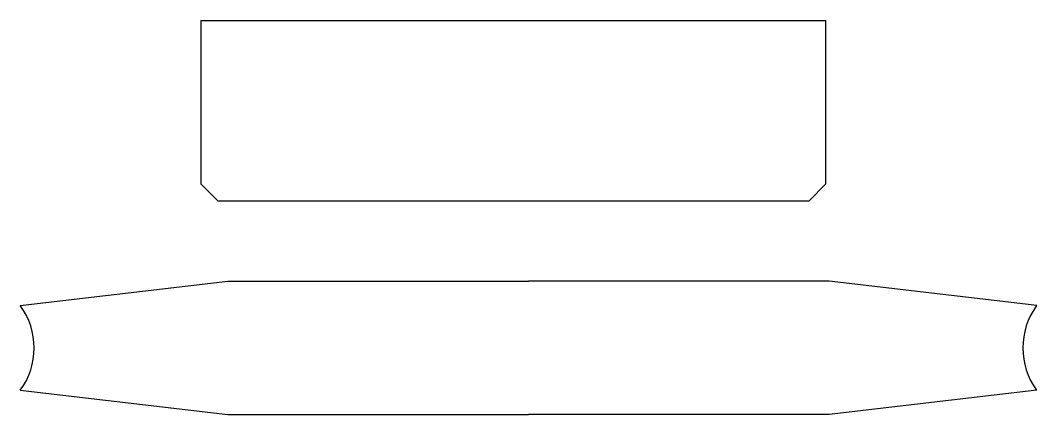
# Model space of a CAD drawing. Header units: millimetres. Extents: x 2309 to 2850, y 1201 to 1411.
import ezdxf

# ---------------------------------------------------------------- set-up
doc = ezdxf.new("R2010")
doc.units = ezdxf.units.MM

msp = doc.modelspace()

# ---------------------------------------------------------------- linework, layer by layer
for p, q in [((2405.37, 1411.01), (2405.37, 1324.01)), ((2405.37, 1411.01), (2738.07, 1411.01)), ((2738.07, 1324.01), (2738.07, 1411.01)), ((2405.37, 1324.01), (2414.37, 1315.01)), ((2729.07, 1315.01), (2738.07, 1324.01)), ((2414.37, 1315.01), (2729.07, 1315.01)), ((2309.21, 1259.23), (2419.71, 1272.23)), ((2419.71, 1272.23), (2579.71, 1272.23)), ((2739.71, 1272.23), (2579.71, 1272.23)), ((2850.21, 1259.23), (2739.71, 1272.23)), ((2309.21, 1214.23), (2419.71, 1201.23)), ((2850.21, 1214.23), (2739.71, 1201.23)), ((2419.71, 1201.23), (2579.71, 1201.23)), ((2739.71, 1201.23), (2579.71, 1201.23))]:
    msp.add_line(p, q)
for centre, start, end in [((2278.59, 1236.73), 323.6935, 36.3065), ((2880.83, 1236.73), 143.6935, 216.3065)]:
    msp.add_arc(centre, 38, start, end)

doc.saveas('drawing.dxf')
